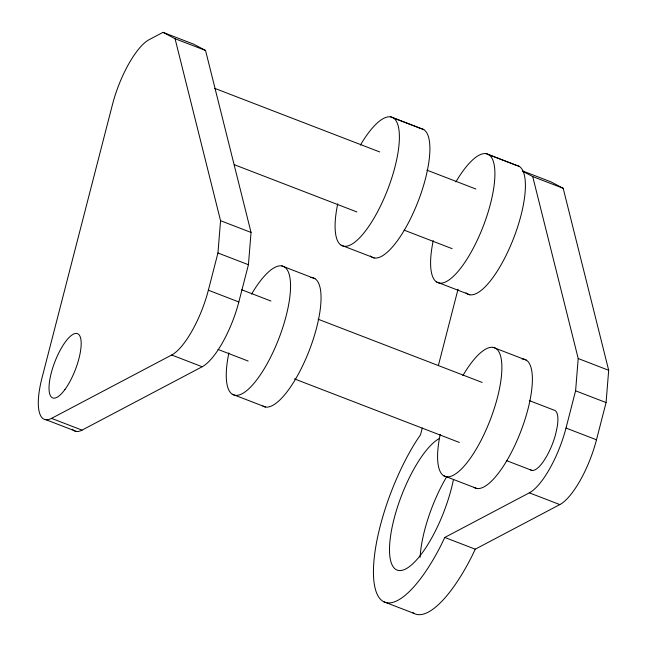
<?xml version="1.0" encoding="UTF-8"?>
<svg xmlns="http://www.w3.org/2000/svg" width="647" height="647" viewBox="0 0 647 647"><rect width="100%" height="100%" fill="white"/><g stroke="black" fill="none" stroke-linecap="round" stroke-linejoin="round"><path stroke-width="0.97" d="M51.542 418.374L171.69 355.001A57.429 18.286 -68.9 0 0 208.358 290.212L217.95 252.977L220.562 220.7L175.062 38.715L163.012 32.35L149.15 39.661A57.429 18.286 -68.9 0 0 112.489 104.45L41.99 377.961A57.429 18.286 -68.9 0 0 51.542 418.374L82.023 430.126L202.171 366.752A57.429 18.286 -68.9 0 0 238.832 301.963L248.432 264.728L251.044 232.451L205.544 50.458L193.493 44.101L163.012 32.35M422.281 427.958L420.518 434.8L416.652 440.486A105.679 33.644 -68.9 0 0 375.042 587.905A105.679 33.644 -68.9 0 0 441.286 544.742L444.772 537.447L529.335 492.836A57.429 18.286 -68.9 0 0 566.004 428.055L575.595 390.82L578.208 358.543L532.707 176.55L522.38 171.099M412.406 612.369A105.679 33.644 -68.9 0 0 471.768 556.485L475.254 549.19L559.817 504.587A57.429 18.286 -68.9 0 0 596.485 439.798L606.077 402.563L608.69 370.286L563.189 188.301L551.139 181.936L522.509 170.905M438.399 365.418L458.044 289.193M390.667 116.856L421.148 128.607A68.922 21.941 -68.9 0 1 417.355 203.344A68.922 21.941 -68.9 0 1 370.472 256.002M486.172 153.671L516.654 165.414A68.922 21.941 -68.9 0 1 512.861 240.158A68.922 21.941 -68.9 0 1 465.977 292.816M393.336 117.9L423.817 129.651M488.849 154.714L519.331 166.457M175.062 38.715L205.544 50.458M532.707 176.55L563.189 188.301M214.715 88.356L379.708 151.948M426.85 170.121L475.877 189.013M234.343 164.718L356.918 211.957M404.06 230.122L452.14 248.658M341.163 245.189L374.314 257.975M436.668 281.995L469.827 294.781M220.562 220.7L251.044 232.451M578.208 358.543L608.69 370.286M281.817 265.909L314.976 278.703M493.151 347.366L526.31 360.153M217.95 252.977L248.432 264.728M575.595 390.82L606.077 402.563M241.743 289.775L270.972 301.041M318.114 319.214L482.169 382.442M529.311 400.606L553.824 410.052A32.164 10.239 -68.9 0 1 557.261 426.656L555.652 434.113A32.164 10.239 -68.9 0 1 530.346 469.665M208.358 290.212L238.832 301.963M566.004 428.055L596.485 439.798M217.999 349.42L248.173 361.05M294.369 378.859L459.37 442.443M506.512 460.615L531.971 470.426M171.69 355.001L202.171 366.752M529.335 492.836L559.817 504.587M232.313 394.241L265.472 407.028M443.648 475.691L476.807 488.477M444.772 537.447L475.254 549.19M46.018 419.733L76.5 431.484M383.428 601.613L413.91 613.356M82.023 430.126A57.429 18.286 -68.9 0 1 72.286 429.171M360.395 145.09A68.922 21.941 -68.9 0 1 399.393 136.63A68.922 21.941 -68.9 0 1 360.872 236.487A68.922 21.941 -68.9 0 1 337.726 203.845M455.9 181.896A68.922 21.941 -68.9 0 1 494.906 173.436A68.922 21.941 -68.9 0 1 456.386 273.293A68.922 21.941 -68.9 0 1 433.231 240.652M453.345 480.114A71.219 22.669 -68.9 0 1 408.492 567.273A71.219 22.669 -68.9 0 1 393.384 521.555A71.219 22.669 -68.9 0 1 439.556 438.391M420.113 557.277A71.219 22.669 -68.9 0 1 446.737 476.685M251.546 294.142A68.922 21.941 -68.9 0 1 290.552 285.683A68.922 21.941 -68.9 0 1 252.031 385.539A68.922 21.941 -68.9 0 1 228.884 352.898M310.811 277.555A68.922 21.941 -68.9 0 1 310.131 348.191A68.922 21.941 -68.9 0 1 262.795 405.984M462.88 375.592A68.922 21.941 -68.9 0 1 501.886 367.132A68.922 21.941 -68.9 0 1 463.365 466.988A68.922 21.941 -68.9 0 1 440.219 434.347M522.145 359.004A68.922 21.941 -68.9 0 1 521.474 429.64A68.922 21.941 -68.9 0 1 474.13 487.434M64.983 389.454A34.461 10.975 -68.9 0 0 79.071 334.79A34.461 10.975 -68.9 0 0 51.234 373.084A34.461 10.975 -68.9 0 0 64.983 389.454"/></g></svg>
